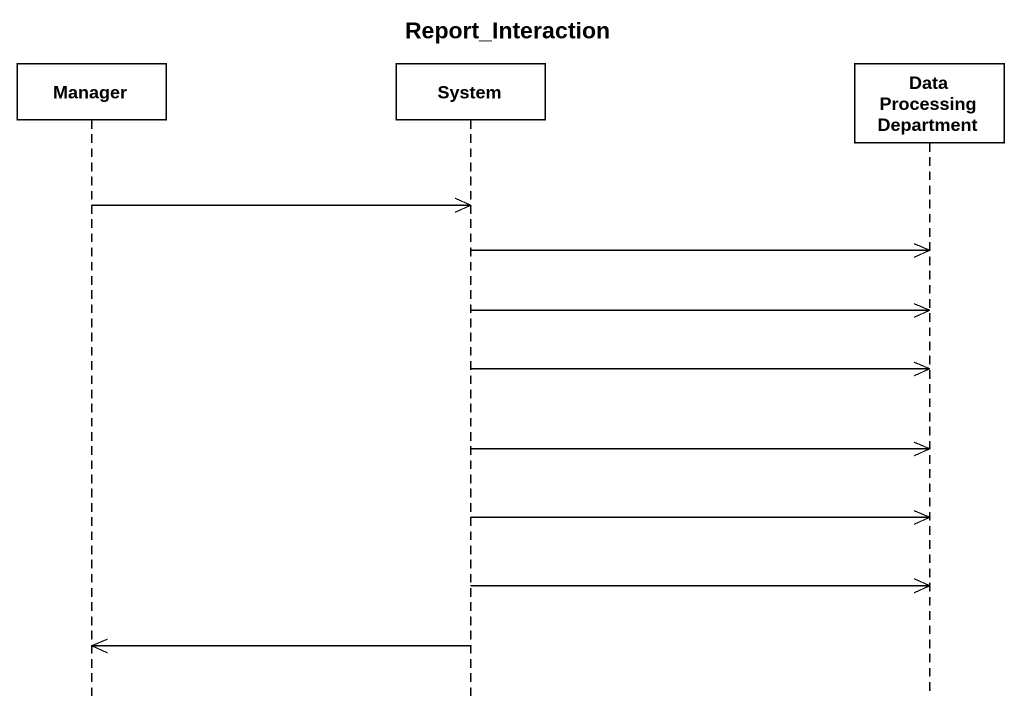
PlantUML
@startuml
title Report_Interaction
hide footbox
participant Manager
participant System
participant "Data Processing Department" as Data_Processing_Department

Manager ->> System
System ->> Data_Processing_Department
System ->> Data_Processing_Department
System ->> Data_Processing_Department
System ->> Data_Processing_Department
System ->> Data_Processing_Department
System ->> Data_Processing_Department
System ->> Manager
@enduml
